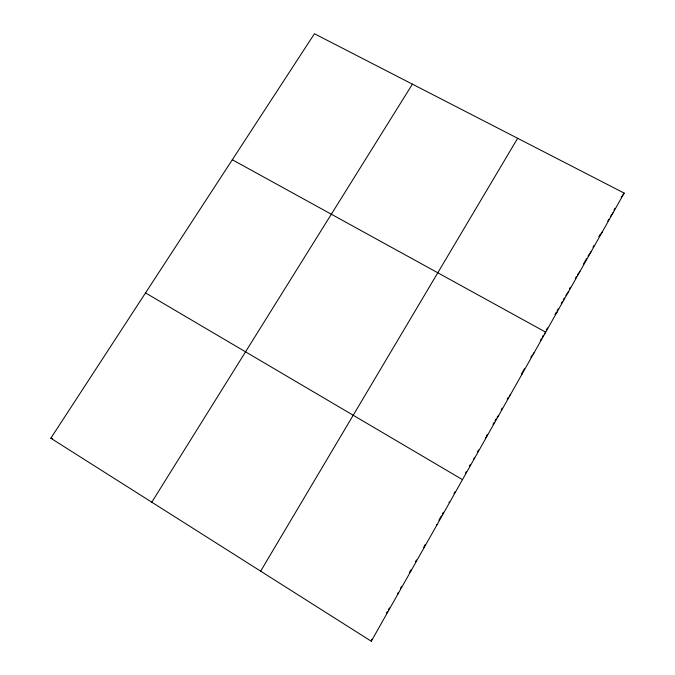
<?xml version="1.0" encoding="UTF-8"?>
<svg xmlns="http://www.w3.org/2000/svg" width="675" height="675" viewBox="0 0 675 675"><rect width="100%" height="100%" fill="white"/><g stroke="black" fill="none" stroke-linecap="round" stroke-linejoin="round"><path stroke-width="1.01" d="M371.292 641.25L624.181 193.101L314.44 33.75L50.819 438.235L371.292 641.25L371.739 639.242M386.404 613.263L387.399 611.491M388.403 609.711L389.407 607.939M400.52 588.254L401.549 586.423M409.303 572.687L410.341 570.856M415.462 561.777L416.492 559.963M424.17 546.353L425.183 544.556M438.868 520.307L441.382 515.852M442.387 514.063L443.399 512.283M453.921 493.636L454.916 491.873M465.404 473.293L466.4 471.521M469.403 466.206L470.399 464.442M477.537 451.794L478.575 449.955M486.329 436.227L487.35 434.405M492.995 424.415L494.016 422.592M495.045 420.778L496.074 418.956M501.171 409.927L502.183 408.13M507.271 399.119L508.292 397.313M521.395 374.085L524.399 368.769M530.904 357.244L531.9 355.472M540.337 340.529L541.333 338.774M542.32 337.011L543.316 335.256M546.404 329.788L547.425 327.966M555.137 314.305L556.158 312.491M557.179 310.686L558.2 308.88M561.263 303.455L562.283 301.649M563.304 299.843L564.325 298.029M569.396 289.043L570.409 287.255M575.471 278.286L576.484 276.497M583.512 264.035L586.524 258.702M593.004 247.219L594 245.455M600.016 234.799L598.978 236.63L602.218 232.014M607.77 221.054L608.808 219.215M613.946 210.111L614.976 208.297M260.651 571.16L517.641 138.291M151.799 502.2L412.417 84.156M621.211 197.429L624.181 193.101M610.411 216.565L613.246 212.473M588.026 256.036L591.106 251.707M577.572 274.793L579.901 271.569M565.852 295.321L568.595 291.6M555.145 314.525L557.204 311.791M544.514 333.712L545.712 332.159L232.318 159.756M533.014 354.08L534.119 352.696M521.421 374.633L522.433 373.402M509.414 395.702L510.646 394.293M497.095 417.142L498.766 415.353M485.3 438.041L486.776 436.598M473.403 459.127L474.685 458.03M448.934 502.478L449.812 502.107M436.354 524.77L437.02 524.779M50.819 438.235L52.675 438.691M145.538 292.908L462.485 479.647M423.655 547.256L424.111 547.653M410.856 569.945L411.083 570.729M397.929 592.836L397.946 594.025"/></g></svg>
